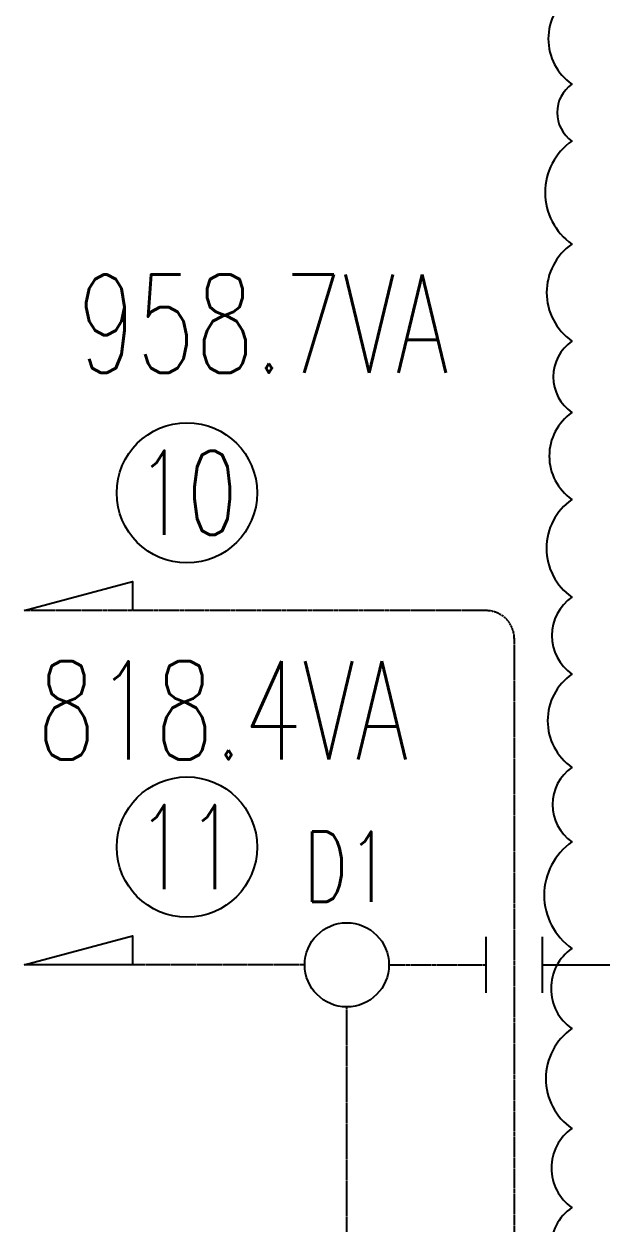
# Model space of a CAD drawing. Header units: millimetres. Extents: x 3999 to 176614, y 1464 to 57550.
# Drawn here: x 131654 to 133713, y 22328 to 26606 of the extents above; entities that cross this region are included whole.
import ezdxf
from ezdxf.enums import TextEntityAlignment as Align

# ---------------------------------------------------------------- set-up
doc = ezdxf.new("R2010")
doc.units = ezdxf.units.MM
doc.header["$LTSCALE"] = 0.2
doc.set_wipeout_variables(frame=1)
doc.linetypes.add('CENTER', pattern=[50.8, 31.75, -6.35, 6.35, -6.35])
for name, color, linetype in [('1_シンボル', 2, 'Continuous'), ('1_回路番号', 4, 'Continuous'), ('1_配線_1', 1, 'Continuous'), ('1_配線_4', 1, 'CENTER')]:
    doc.layers.add(name, color=color, linetype=linetype)
doc.layers.add('1_追加変更', color=10, linetype='Continuous', plot=False)
doc.layers.add('kakure', color=170, linetype='Continuous', plot=False)
doc.styles.get("Standard").update_dxf_attribs({"font": 'simplex.shx', "width": 0.8, "bigfont": 'extfont2.shx'})

# ---------------------------------------------------------------- blocks, each defined once
blk = doc.blocks.new('L-DL')
at = {"color": 0, "linetype": 'ByBlock'}
blk.add_circle((0, 0), 150, dxfattribs=at)
blk = doc.blocks.new('D1')
at = {"layer": '1_シンボル', "linetype": 'Continuous', "lineweight": -3, "transparency": 33554687}
blk.add_blockref('L-DL', (0, 0), dxfattribs=at)
at = {"layer": 'kakure', "width": 0.7}
blk.add_text('D1', height=250, dxfattribs=at).set_placement((0, 350), align=Align.MIDDLE)

msp = doc.modelspace()

# ---------------------------------------------------------------- linework, layer by layer
at = {"layer": '1_追加変更'}
msp.add_lwpolyline([(133606, 26714.6, 0.520567), (133606, 26391.1, 0.520567), (133606, 26188.3, 0.520567), (133606, 25821, 0.520567), (133606, 25475.2, 0.520567), (133606, 25220.1, 0.520567), (133606, 24910.3, 0.520567), (133606, 24562.4, 0.520567), (133606, 24288, 0.520567), (133606, 23955.4, 0.520567), (133606, 23689.7, 0.520567), (133606, 23309.8, 0.520567), (133606, 23024, 0.520567), (133606, 22667.8, 0.520567), (133606, 22386.3, 0.520567), (133606, 22092.6, 0.520567), (133606, 21693.6, 0.520567), (133606, 21454.6, 0.520567), (133606, 21248.1, 0.520567), (133606, 20973.2, 0.520567), (133606, 20789.6, 0.520567), (133944.3, 20789.6, 0.520567)], format="xyb", dxfattribs=at)
at = {"layer": '1_配線_1'}
for p, q in [((133300.9, 23151.4), (133300.9, 23351.4)), ((133500.9, 23151.4), (133500.9, 23351.4))]:
    msp.add_line(p, q, dxfattribs=at)
for points in [[(131654, 24514.2), (132040.4, 24617.7), (132040.4, 24514.2)], [(131654, 23251.4), (132040.4, 23354.9), (132040.4, 23251.4)]]:
    msp.add_lwpolyline(points, dxfattribs=at)
at = {"layer": '1_配線_4'}
for p, q in [((133300.9, 24514.2), (131654, 24514.2)), ((133400.9, 20617.1), (133400.9, 24414.2)), ((132654, 23251.4), (131654, 23251.4)), ((132954, 23251.4), (133300.9, 23251.4)), ((133500.9, 23251.4), (135654, 23251.4)), ((132804, 20301.4), (132804, 23101.4))]:
    msp.add_line(p, q, dxfattribs=at)
msp.add_arc((133300.9, 24414.2), 100, 0, 90, dxfattribs=at)

# ---------------------------------------------------------------- block references
at = {"layer": '1_シンボル'}
msp.add_blockref('D1', (132804, 23251.4), dxfattribs=at)

# ---------------------------------------------------------------- texts
at = {"layer": 'kakure', "color": 210, "lineweight": -3, "width": 0.7}
msp.add_text('958.7VA', height=350, dxfattribs=at).set_placement((131844.2, 25362.4))

# ---------------------------------------------------------------- wipeouts: each hides what was drawn before it
for points in [[(132233.6, 25225.7), (132231.8, 25225.7), (132229.9, 25225.6), (132228.1, 25225.6), (132226.3, 25225.6), (132224.5, 25225.5), (132222.6, 25225.4), (132220.8, 25225.4), (132219, 25225.3), (132217.1, 25225.2), (132215.3, 25225), (132213.5, 25224.9), (132211.6, 25224.8), (132209.8, 25224.6), (132208, 25224.5), (132206.2, 25224.3), (132204.3, 25224.1), (132202.5, 25223.9), (132200.7, 25223.7), (132198.9, 25223.5), (132197.1, 25223.3), (132195.2, 25223), (132193.4, 25222.8), (132191.6, 25222.5), (132189.8, 25222.2), (132188, 25221.9), (132186.2, 25221.7), (132184.4, 25221.3), (132182.6, 25221), (132180.8, 25220.7), (132179, 25220.3), (132177.2, 25220), (132175.4, 25219.6), (132173.6, 25219.2), (132171.8, 25218.9), (132170, 25218.5), (132168.2, 25218), (132166.4, 25217.6), (132164.7, 25217.2), (132162.9, 25216.7), (132161.1, 25216.3), (132159.3, 25215.8), (132157.6, 25215.3), (132155.8, 25214.9), (132154, 25214.4), (132152.3, 25213.8), (132150.5, 25213.3), (132148.8, 25212.8), (132147, 25212.2), (132145.3, 25211.7), (132143.5, 25211.1), (132141.8, 25210.5), (132140.1, 25210), (132138.3, 25209.4), (132136.6, 25208.7), (132134.9, 25208.1), (132133.1, 25207.5), (132131.4, 25206.9), (132129.7, 25206.2), (132128, 25205.5), (132126.3, 25204.9), (132124.6, 25204.2), (132122.9, 25203.5), (132121.2, 25202.8), (132119.5, 25202.1), (132117.9, 25201.3), (132116.2, 25200.6), (132114.5, 25199.8), (132112.8, 25199.1), (132111.2, 25198.3), (132109.5, 25197.5), (132107.9, 25196.7), (132106.2, 25195.9), (132104.6, 25195.1), (132102.9, 25194.3), (132101.3, 25193.5), (132099.7, 25192.6), (132098, 25191.8), (132096.4, 25190.9), (132094.8, 25190), (132093.2, 25189.2), (132091.6, 25188.3), (132090, 25187.4), (132088.4, 25186.5), (132086.8, 25185.5), (132085.3, 25184.6), (132083.7, 25183.7), (132082.1, 25182.7), (132080.6, 25181.7), (132079, 25180.8), (132077.5, 25179.8), (132075.9, 25178.8), (132074.4, 25177.8), (132072.9, 25176.8), (132071.3, 25175.8), (132069.8, 25174.7), (132068.3, 25173.7), (132066.8, 25172.6), (132065.3, 25171.6), (132063.8, 25170.5), (132062.3, 25169.4), (132060.9, 25168.4), (132059.4, 25167.3), (132057.9, 25166.2), (132056.5, 25165), (132055, 25163.9), (132053.6, 25162.8), (132052.2, 25161.6), (132050.7, 25160.5), (132049.3, 25159.3), (132047.9, 25158.2), (132046.5, 25157), (132045.1, 25155.8), (132043.7, 25154.6), (132042.3, 25153.4), (132041, 25152.2), (132039.6, 25151), (132038.2, 25149.7), (132036.9, 25148.5), (132035.5, 25147.3), (132034.2, 25146), (132032.9, 25144.7), (132031.6, 25143.5), (132030.2, 25142.2), (132028.9, 25140.9), (132027.6, 25139.6), (132026.4, 25138.3), (132025.1, 25137), (132023.8, 25135.7), (132022.5, 25134.3), (132021.3, 25133), (132020, 25131.7), (132018.8, 25130.3), (132017.6, 25129), (132016.4, 25127.6), (132015.1, 25126.2), (132013.9, 25124.8), (132012.7, 25123.4), (132011.6, 25122), (132010.4, 25120.6), (132009.2, 25119.2), (132008.1, 25117.8), (132006.9, 25116.4), (132005.8, 25114.9), (132004.6, 25113.5), (132003.5, 25112.1), (132002.4, 25110.6), (132001.3, 25109.1), (132000.2, 25107.7), (131999.1, 25106.2), (131998, 25104.7), (131997, 25103.2), (131995.9, 25101.7), (131994.9, 25100.2), (131993.8, 25098.7), (131992.8, 25097.2), (131991.8, 25095.7), (131990.7, 25094.1), (131989.7, 25092.6), (131988.8, 25091.1), (131987.8, 25089.5), (131986.8, 25088), (131985.8, 25086.4), (131984.9, 25084.8), (131983.9, 25083.3), (131983, 25081.7), (131982.1, 25080.1), (131981.2, 25078.5), (131980.3, 25076.9), (131979.4, 25075.3), (131978.5, 25073.7), (131977.6, 25072.1), (131976.8, 25070.5), (131975.9, 25068.9), (131975.1, 25067.2), (131974.2, 25065.6), (131973.4, 25064), (131972.6, 25062.3), (131971.8, 25060.7), (131971, 25059), (131970.2, 25057.4), (131969.5, 25055.7), (131968.7, 25054), (131968, 25052.4), (131967.2, 25050.7), (131966.5, 25049), (131965.8, 25047.3), (131965.1, 25045.6), (131964.4, 25043.9), (131963.7, 25042.2), (131963, 25040.5), (131962.3, 25038.8), (131961.7, 25037.1), (131961, 25035.4), (131960.4, 25033.7), (131959.8, 25032), (131959.2, 25030.2), (131958.6, 25028.5), (131958, 25026.8), (131957.4, 25025), (131956.9, 25023.3), (131956.3, 25021.5), (131955.8, 25019.8), (131955.2, 25018), (131954.7, 25016.3), (131954.2, 25014.5), (131953.7, 25012.7), (131953.2, 25011), (131952.7, 25009.2), (131952.3, 25007.4), (131951.8, 25005.7), (131951.4, 25003.9), (131950.9, 25002.1), (131950.5, 25000.3), (131950.1, 24998.5), (131949.7, 24996.7), (131949.3, 24995), (131948.9, 24993.2), (131948.6, 24991.4), (131948.2, 24989.6), (131947.9, 24987.8), (131947.5, 24986), (131947.2, 24984.2), (131946.9, 24982.4), (131946.6, 24980.5), (131946.3, 24978.7), (131946, 24976.9), (131945.8, 24975.1), (131945.5, 24973.3), (131945.3, 24971.5), (131945, 24969.7), (131944.8, 24967.8), (131944.6, 24966), (131944.4, 24964.2), (131944.2, 24962.4), (131944.1, 24960.6), (131943.9, 24958.7), (131943.8, 24956.9), (131943.6, 24955.1), (131943.5, 24953.2), (131943.4, 24951.4), (131943.3, 24949.6), (131943.2, 24947.8), (131943.1, 24945.9), (131943, 24944.1), (131943, 24942.3), (131942.9, 24940.4), (131942.9, 24938.6), (131942.9, 24936.8), (131942.9, 24934.9), (131942.9, 24933.1), (131942.9, 24931.3), (131942.9, 24929.4), (131942.9, 24927.6), (131943, 24925.8), (131943, 24923.9), (131943.1, 24922.1), (131943.2, 24920.3), (131943.3, 24918.4), (131943.4, 24916.6), (131943.5, 24914.8), (131943.6, 24913), (131943.8, 24911.1), (131943.9, 24909.3), (131944.1, 24907.5), (131944.2, 24905.7), (131944.4, 24903.8), (131944.6, 24902), (131944.8, 24900.2), (131945, 24898.4), (131945.3, 24896.6), (131945.5, 24894.7), (131945.8, 24892.9), (131946, 24891.1), (131946.3, 24889.3), (131946.6, 24887.5), (131946.9, 24885.7), (131947.2, 24883.9), (131947.5, 24882.1), (131947.9, 24880.3), (131948.2, 24878.5), (131948.6, 24876.7), (131948.9, 24874.9), (131949.3, 24873.1), (131949.7, 24871.3), (131950.1, 24869.5), (131950.5, 24867.7), (131950.9, 24865.9), (131951.4, 24864.1), (131951.8, 24862.4), (131952.3, 24860.6), (131952.7, 24858.8), (131953.2, 24857.1), (131953.7, 24855.3), (131954.2, 24853.5), (131954.7, 24851.8), (131955.2, 24850), (131955.8, 24848.3), (131956.3, 24846.5), (131956.9, 24844.8), (131957.4, 24843), (131958, 24841.3), (131958.6, 24839.5), (131959.2, 24837.8), (131959.8, 24836.1), (131960.4, 24834.4), (131961, 24832.6), (131961.7, 24830.9), (131962.3, 24829.2), (131963, 24827.5), (131963.7, 24825.8), (131964.4, 24824.1), (131965.1, 24822.4), (131965.8, 24820.7), (131966.5, 24819), (131967.2, 24817.3), (131968, 24815.7), (131968.7, 24814), (131969.5, 24812.3), (131970.2, 24810.7), (131971, 24809), (131971.8, 24807.3), (131972.6, 24805.7), (131973.4, 24804.1), (131974.2, 24802.4), (131975.1, 24800.8), (131975.9, 24799.2), (131976.8, 24797.5), (131977.6, 24795.9), (131978.5, 24794.3), (131979.4, 24792.7), (131980.3, 24791.1), (131981.2, 24789.5), (131982.1, 24787.9), (131983, 24786.3), (131983.9, 24784.8), (131984.9, 24783.2), (131985.8, 24781.6), (131986.8, 24780.1), (131987.8, 24778.5), (131988.8, 24777), (131989.7, 24775.4), (131990.7, 24773.9), (131991.8, 24772.4), (131992.8, 24770.8), (131993.8, 24769.3), (131994.9, 24767.8), (131995.9, 24766.3), (131997, 24764.8), (131998, 24763.3), (131999.1, 24761.8), (132000.2, 24760.4), (132001.3, 24758.9), (132002.4, 24757.4), (132003.5, 24756), (132004.6, 24754.5), (132005.8, 24753.1), (132006.9, 24751.7), (132008.1, 24750.2), (132009.2, 24748.8), (132010.4, 24747.4), (132011.6, 24746), (132012.7, 24744.6), (132013.9, 24743.2), (132015.1, 24741.8), (132016.4, 24740.4), (132017.6, 24739.1), (132018.8, 24737.7), (132020, 24736.4), (132021.3, 24735), (132022.5, 24733.7), (132023.8, 24732.4), (132025.1, 24731), (132026.4, 24729.7), (132027.6, 24728.4), (132028.9, 24727.1), (132030.2, 24725.8), (132031.6, 24724.6), (132032.9, 24723.3), (132034.2, 24722), (132035.5, 24720.8), (132036.9, 24719.5), (132038.2, 24718.3), (132039.6, 24717.1), (132041, 24715.8), (132042.3, 24714.6), (132043.7, 24713.4), (132045.1, 24712.2), (132046.5, 24711), (132047.9, 24709.9), (132049.3, 24708.7), (132050.7, 24707.5), (132052.2, 24706.4), (132053.6, 24705.2), (132055, 24704.1), (132056.5, 24703), (132057.9, 24701.9), (132059.4, 24700.8), (132060.9, 24699.7), (132062.3, 24698.6), (132063.8, 24697.5), (132065.3, 24696.4), (132066.8, 24695.4), (132068.3, 24694.3), (132069.8, 24693.3), (132071.3, 24692.3), (132072.9, 24691.2), (132074.4, 24690.2), (132075.9, 24689.2), (132077.5, 24688.2), (132079, 24687.3), (132080.6, 24686.3), (132082.1, 24685.3), (132083.7, 24684.4), (132085.3, 24683.4), (132086.8, 24682.5), (132088.4, 24681.6), (132090, 24680.7), (132091.6, 24679.8), (132093.2, 24678.9), (132094.8, 24678), (132096.4, 24677.1), (132098, 24676.2), (132099.7, 24675.4), (132101.3, 24674.6), (132102.9, 24673.7), (132104.6, 24672.9), (132106.2, 24672.1), (132107.9, 24671.3), (132109.5, 24670.5), (132111.2, 24669.7), (132112.8, 24668.9), (132114.5, 24668.2), (132116.2, 24667.4), (132117.9, 24666.7), (132119.5, 24666), (132121.2, 24665.3), (132122.9, 24664.5), (132124.6, 24663.9), (132126.3, 24663.2), (132128, 24662.5), (132129.7, 24661.8), (132131.4, 24661.2), (132133.1, 24660.5), (132134.9, 24659.9), (132136.6, 24659.3), (132138.3, 24658.7), (132140.1, 24658.1), (132141.8, 24657.5), (132143.5, 24656.9), (132145.3, 24656.3), (132147, 24655.8), (132148.8, 24655.2), (132150.5, 24654.7), (132152.3, 24654.2), (132154, 24653.7), (132155.8, 24653.2), (132157.6, 24652.7), (132159.3, 24652.2), (132161.1, 24651.7), (132162.9, 24651.3), (132164.7, 24650.8), (132166.4, 24650.4), (132168.2, 24650), (132170, 24649.6), (132171.8, 24649.2), (132173.6, 24648.8), (132175.4, 24648.4), (132177.2, 24648), (132179, 24647.7), (132180.8, 24647.3), (132182.6, 24647), (132184.4, 24646.7), (132186.2, 24646.4), (132188, 24646.1), (132189.8, 24645.8), (132191.6, 24645.5), (132193.4, 24645.3), (132195.2, 24645), (132197.1, 24644.8), (132198.9, 24644.5), (132200.7, 24644.3), (132202.5, 24644.1), (132204.3, 24643.9), (132206.2, 24643.7), (132208, 24643.6), (132209.8, 24643.4), (132211.6, 24643.2), (132213.5, 24643.1), (132215.3, 24643), (132217.1, 24642.9), (132219, 24642.8), (132220.8, 24642.7), (132222.6, 24642.6), (132224.5, 24642.5), (132226.3, 24642.5), (132228.1, 24642.4), (132229.9, 24642.4), (132231.8, 24642.4), (132233.6, 24642.3), (132235.4, 24642.3), (132237.3, 24642.4), (132239.1, 24642.4), (132240.9, 24642.4), (132242.8, 24642.5), (132244.6, 24642.5), (132246.4, 24642.6), (132248.3, 24642.7), (132250.1, 24642.8), (132251.9, 24642.9), (132253.8, 24643), (132255.6, 24643.1), (132257.4, 24643.2), (132259.2, 24643.4), (132261.1, 24643.6), (132262.9, 24643.7), (132264.7, 24643.9), (132266.5, 24644.1), (132268.4, 24644.3), (132270.2, 24644.5), (132272, 24644.8), (132273.8, 24645), (132275.6, 24645.3), (132277.4, 24645.5), (132279.2, 24645.8), (132281.1, 24646.1), (132282.9, 24646.4), (132284.7, 24646.7), (132286.5, 24647), (132288.3, 24647.3), (132290.1, 24647.7), (132291.9, 24648), (132293.7, 24648.4), (132295.5, 24648.8), (132297.3, 24649.2), (132299, 24649.6), (132300.8, 24650), (132302.6, 24650.4), (132304.4, 24650.8), (132306.2, 24651.3), (132307.9, 24651.7), (132309.7, 24652.2), (132311.5, 24652.7), (132313.3, 24653.2), (132315, 24653.7), (132316.8, 24654.2), (132318.5, 24654.7), (132320.3, 24655.2), (132322, 24655.8), (132323.8, 24656.3), (132325.5, 24656.9), (132327.3, 24657.5), (132329, 24658.1), (132330.7, 24658.7), (132332.5, 24659.3), (132334.2, 24659.9), (132335.9, 24660.5), (132337.6, 24661.2), (132339.3, 24661.8), (132341, 24662.5), (132342.7, 24663.2), (132344.4, 24663.9), (132346.1, 24664.5), (132347.8, 24665.3), (132349.5, 24666), (132351.2, 24666.7), (132352.9, 24667.4), (132354.6, 24668.2), (132356.2, 24668.9), (132357.9, 24669.7), (132359.5, 24670.5), (132361.2, 24671.3), (132362.8, 24672.1), (132364.5, 24672.9), (132366.1, 24673.7), (132367.8, 24674.6), (132369.4, 24675.4), (132371, 24676.2), (132372.6, 24677.1), (132374.2, 24678), (132375.8, 24678.9), (132377.4, 24679.8), (132379, 24680.7), (132380.6, 24681.6), (132382.2, 24682.5), (132383.8, 24683.4), (132385.4, 24684.4), (132386.9, 24685.3), (132388.5, 24686.3), (132390, 24687.3), (132391.6, 24688.2), (132393.1, 24689.2), (132394.7, 24690.2), (132396.2, 24691.2), (132397.7, 24692.3), (132399.2, 24693.3), (132400.7, 24694.3), (132402.2, 24695.4), (132403.7, 24696.4), (132405.2, 24697.5), (132406.7, 24698.6), (132408.2, 24699.7), (132409.7, 24700.8), (132411.1, 24701.9), (132412.6, 24703), (132414, 24704.1), (132415.5, 24705.2), (132416.9, 24706.4), (132418.3, 24707.5), (132419.7, 24708.7), (132421.1, 24709.9), (132422.6, 24711), (132424, 24712.2), (132425.3, 24713.4), (132426.7, 24714.6), (132428.1, 24715.8), (132429.5, 24717.1), (132430.8, 24718.3), (132432.2, 24719.5), (132433.5, 24720.8), (132434.9, 24722), (132436.2, 24723.3), (132437.5, 24724.6), (132438.8, 24725.8), (132440.1, 24727.1), (132441.4, 24728.4), (132442.7, 24729.7), (132444, 24731), (132445.3, 24732.4), (132446.5, 24733.7), (132447.8, 24735), (132449, 24736.4), (132450.3, 24737.7), (132451.5, 24739.1), (132452.7, 24740.4), (132453.9, 24741.8), (132455.1, 24743.2), (132456.3, 24744.6), (132457.5, 24746), (132458.7, 24747.4), (132459.8, 24748.8), (132461, 24750.2), (132462.2, 24751.7), (132463.3, 24753.1), (132464.4, 24754.5), (132465.6, 24756), (132466.7, 24757.4), (132467.8, 24758.9), (132468.9, 24760.4), (132470, 24761.8), (132471, 24763.3), (132472.1, 24764.8), (132473.2, 24766.3), (132474.2, 24767.8), (132475.2, 24769.3), (132476.3, 24770.8), (132477.3, 24772.4), (132478.3, 24773.9), (132479.3, 24775.4), (132480.3, 24777), (132481.3, 24778.5), (132482.3, 24780.1), (132483.2, 24781.6), (132484.2, 24783.2), (132485.1, 24784.8), (132486, 24786.3), (132487, 24787.9), (132487.9, 24789.5), (132488.8, 24791.1), (132489.7, 24792.7), (132490.6, 24794.3), (132491.4, 24795.9), (132492.3, 24797.5), (132493.1, 24799.2), (132494, 24800.8), (132494.8, 24802.4), (132495.6, 24804.1), (132496.5, 24805.7), (132497.3, 24807.3), (132498, 24809), (132498.8, 24810.7), (132499.6, 24812.3), (132500.4, 24814), (132501.1, 24815.7), (132501.8, 24817.3), (132502.6, 24819), (132503.3, 24820.7), (132504, 24822.4), (132504.7, 24824.1), (132505.4, 24825.8), (132506, 24827.5), (132506.7, 24829.2), (132507.4, 24830.9), (132508, 24832.6), (132508.6, 24834.4), (132509.3, 24836.1), (132509.9, 24837.8), (132510.5, 24839.5), (132511.1, 24841.3), (132511.6, 24843), (132512.2, 24844.8), (132512.8, 24846.5), (132513.3, 24848.3), (132513.8, 24850), (132514.4, 24851.8), (132514.9, 24853.5), (132515.4, 24855.3), (132515.9, 24857.1), (132516.3, 24858.8), (132516.8, 24860.6), (132517.3, 24862.4), (132517.7, 24864.1), (132518.1, 24865.9), (132518.6, 24867.7), (132519, 24869.5), (132519.4, 24871.3), (132519.8, 24873.1), (132520.1, 24874.9), (132520.5, 24876.7), (132520.9, 24878.5), (132521.2, 24880.3), (132521.5, 24882.1), (132521.9, 24883.9), (132522.2, 24885.7), (132522.5, 24887.5), (132522.7, 24889.3), (132523, 24891.1), (132523.3, 24892.9), (132523.5, 24894.7), (132523.8, 24896.6), (132524, 24898.4), (132524.2, 24900.2), (132524.4, 24902), (132524.6, 24903.8), (132524.8, 24905.7), (132525, 24907.5), (132525.1, 24909.3), (132525.3, 24911.1), (132525.4, 24913), (132525.6, 24914.8), (132525.7, 24916.6), (132525.8, 24918.4), (132525.9, 24920.3), (132526, 24922.1), (132526, 24923.9), (132526.1, 24925.8), (132526.1, 24927.6), (132526.2, 24929.4), (132526.2, 24931.3), (132526.2, 24933.1), (132526.2, 24934.9), (132526.2, 24936.8), (132526.2, 24938.6), (132526.1, 24940.4), (132526.1, 24942.3), (132526, 24944.1), (132526, 24945.9), (132525.9, 24947.8), (132525.8, 24949.6), (132525.7, 24951.4), (132525.6, 24953.2), (132525.4, 24955.1), (132525.3, 24956.9), (132525.1, 24958.7), (132525, 24960.6), (132524.8, 24962.4), (132524.6, 24964.2), (132524.4, 24966), (132524.2, 24967.8), (132524, 24969.7), (132523.8, 24971.5), (132523.5, 24973.3), (132523.3, 24975.1), (132523, 24976.9), (132522.7, 24978.7), (132522.5, 24980.5), (132522.2, 24982.4), (132521.9, 24984.2), (132521.5, 24986), (132521.2, 24987.8), (132520.9, 24989.6), (132520.5, 24991.4), (132520.1, 24993.2), (132519.8, 24995), (132519.4, 24996.7), (132519, 24998.5), (132518.6, 25000.3), (132518.1, 25002.1), (132517.7, 25003.9), (132517.3, 25005.7), (132516.8, 25007.4), (132516.3, 25009.2), (132515.9, 25011), (132515.4, 25012.7), (132514.9, 25014.5), (132514.4, 25016.3), (132513.8, 25018), (132513.3, 25019.8), (132512.8, 25021.5), (132512.2, 25023.3), (132511.6, 25025), (132511.1, 25026.8), (132510.5, 25028.5), (132509.9, 25030.2), (132509.3, 25032), (132508.6, 25033.7), (132508, 25035.4), (132507.4, 25037.1), (132506.7, 25038.8), (132506, 25040.5), (132505.4, 25042.2), (132504.7, 25043.9), (132504, 25045.6), (132503.3, 25047.3), (132502.6, 25049), (132501.8, 25050.7), (132501.1, 25052.4), (132500.4, 25054), (132499.6, 25055.7), (132498.8, 25057.4), (132498, 25059), (132497.3, 25060.7), (132496.5, 25062.3), (132495.6, 25064), (132494.8, 25065.6), (132494, 25067.2), (132493.1, 25068.9), (132492.3, 25070.5), (132491.4, 25072.1), (132490.6, 25073.7), (132489.7, 25075.3), (132488.8, 25076.9), (132487.9, 25078.5), (132487, 25080.1), (132486, 25081.7), (132485.1, 25083.3), (132484.2, 25084.8), (132483.2, 25086.4), (132482.3, 25088), (132481.3, 25089.5), (132480.3, 25091.1), (132479.3, 25092.6), (132478.3, 25094.1), (132477.3, 25095.7), (132476.3, 25097.2), (132475.2, 25098.7), (132474.2, 25100.2), (132473.2, 25101.7), (132472.1, 25103.2), (132471, 25104.7), (132470, 25106.2), (132468.9, 25107.7), (132467.8, 25109.1), (132466.7, 25110.6), (132465.6, 25112.1), (132464.4, 25113.5), (132463.3, 25114.9), (132462.2, 25116.4), (132461, 25117.8), (132459.8, 25119.2), (132458.7, 25120.6), (132457.5, 25122), (132456.3, 25123.4), (132455.1, 25124.8), (132453.9, 25126.2), (132452.7, 25127.6), (132451.5, 25129), (132450.3, 25130.3), (132449, 25131.7), (132447.8, 25133), (132446.5, 25134.3), (132445.3, 25135.7), (132444, 25137), (132442.7, 25138.3), (132441.4, 25139.6), (132440.1, 25140.9), (132438.8, 25142.2), (132437.5, 25143.5), (132436.2, 25144.7), (132434.9, 25146), (132433.5, 25147.3), (132432.2, 25148.5), (132430.8, 25149.7), (132429.5, 25151), (132428.1, 25152.2), (132426.7, 25153.4), (132425.3, 25154.6), (132424, 25155.8), (132422.6, 25157), (132421.1, 25158.2), (132419.7, 25159.3), (132418.3, 25160.5), (132416.9, 25161.6), (132415.5, 25162.8), (132414, 25163.9), (132412.6, 25165), (132411.1, 25166.2), (132409.7, 25167.3), (132408.2, 25168.4), (132406.7, 25169.4), (132405.2, 25170.5), (132403.7, 25171.6), (132402.2, 25172.6), (132400.7, 25173.7), (132399.2, 25174.7), (132397.7, 25175.8), (132396.2, 25176.8), (132394.7, 25177.8), (132393.1, 25178.8), (132391.6, 25179.8), (132390, 25180.8), (132388.5, 25181.7), (132386.9, 25182.7), (132385.4, 25183.7), (132383.8, 25184.6), (132382.2, 25185.5), (132380.6, 25186.5), (132379, 25187.4), (132377.4, 25188.3), (132375.8, 25189.2), (132374.2, 25190), (132372.6, 25190.9), (132371, 25191.8), (132369.4, 25192.6), (132367.8, 25193.5), (132366.1, 25194.3), (132364.5, 25195.1), (132362.8, 25195.9), (132361.2, 25196.7), (132359.5, 25197.5), (132357.9, 25198.3), (132356.2, 25199.1), (132354.6, 25199.8), (132352.9, 25200.6), (132351.2, 25201.3), (132349.5, 25202.1), (132347.8, 25202.8), (132346.1, 25203.5), (132344.4, 25204.2), (132342.7, 25204.9), (132341, 25205.5), (132339.3, 25206.2), (132337.6, 25206.9), (132335.9, 25207.5), (132334.2, 25208.1), (132332.5, 25208.7), (132330.7, 25209.4), (132329, 25210), (132327.3, 25210.5), (132325.5, 25211.1), (132323.8, 25211.7), (132322, 25212.2), (132320.3, 25212.8), (132318.5, 25213.3), (132316.8, 25213.8), (132315, 25214.4), (132313.3, 25214.9), (132311.5, 25215.3), (132309.7, 25215.8), (132307.9, 25216.3), (132306.2, 25216.7), (132304.4, 25217.2), (132302.6, 25217.6), (132300.8, 25218), (132299, 25218.5), (132297.3, 25218.9), (132295.5, 25219.2), (132293.7, 25219.6), (132291.9, 25220), (132290.1, 25220.3), (132288.3, 25220.7), (132286.5, 25221), (132284.7, 25221.3), (132282.9, 25221.7), (132281.1, 25221.9), (132279.2, 25222.2), (132277.4, 25222.5), (132275.6, 25222.8), (132273.8, 25223), (132272, 25223.3), (132270.2, 25223.5), (132268.4, 25223.7), (132266.5, 25223.9), (132264.7, 25224.1), (132262.9, 25224.3), (132261.1, 25224.5), (132259.2, 25224.6), (132257.4, 25224.8), (132255.6, 25224.9), (132253.8, 25225), (132251.9, 25225.2), (132250.1, 25225.3), (132248.3, 25225.4), (132246.4, 25225.4), (132244.6, 25225.5), (132242.8, 25225.6), (132240.9, 25225.6), (132239.1, 25225.6), (132237.3, 25225.7), (132235.4, 25225.7)], [(132233.6, 23962.9), (132231.8, 23962.8), (132229.9, 23962.8), (132228.1, 23962.8), (132226.3, 23962.7), (132224.5, 23962.7), (132222.6, 23962.6), (132220.8, 23962.5), (132219, 23962.4), (132217.1, 23962.3), (132215.3, 23962.2), (132213.5, 23962.1), (132211.6, 23962), (132209.8, 23961.8), (132208, 23961.6), (132206.2, 23961.5), (132204.3, 23961.3), (132202.5, 23961.1), (132200.7, 23960.9), (132198.9, 23960.7), (132197.1, 23960.4), (132195.2, 23960.2), (132193.4, 23959.9), (132191.6, 23959.7), (132189.8, 23959.4), (132188, 23959.1), (132186.2, 23958.8), (132184.4, 23958.5), (132182.6, 23958.2), (132180.8, 23957.9), (132179, 23957.5), (132177.2, 23957.2), (132175.4, 23956.8), (132173.6, 23956.4), (132171.8, 23956), (132170, 23955.6), (132168.2, 23955.2), (132166.4, 23954.8), (132164.7, 23954.4), (132162.9, 23953.9), (132161.1, 23953.5), (132159.3, 23953), (132157.6, 23952.5), (132155.8, 23952), (132154, 23951.5), (132152.3, 23951), (132150.5, 23950.5), (132148.8, 23950), (132147, 23949.4), (132145.3, 23948.9), (132143.5, 23948.3), (132141.8, 23947.7), (132140.1, 23947.1), (132138.3, 23946.5), (132136.6, 23945.9), (132134.9, 23945.3), (132133.1, 23944.7), (132131.4, 23944), (132129.7, 23943.4), (132128, 23942.7), (132126.3, 23942), (132124.6, 23941.4), (132122.9, 23940.7), (132121.2, 23940), (132119.5, 23939.2), (132117.9, 23938.5), (132116.2, 23937.8), (132114.5, 23937), (132112.8, 23936.3), (132111.2, 23935.5), (132109.5, 23934.7), (132107.9, 23933.9), (132106.2, 23933.1), (132104.6, 23932.3), (132102.9, 23931.5), (132101.3, 23930.7), (132099.7, 23929.8), (132098, 23929), (132096.4, 23928.1), (132094.8, 23927.2), (132093.2, 23926.3), (132091.6, 23925.4), (132090, 23924.5), (132088.4, 23923.6), (132086.8, 23922.7), (132085.3, 23921.8), (132083.7, 23920.8), (132082.1, 23919.9), (132080.6, 23918.9), (132079, 23917.9), (132077.5, 23917), (132075.9, 23916), (132074.4, 23915), (132072.9, 23914), (132071.3, 23912.9), (132069.8, 23911.9), (132068.3, 23910.9), (132066.8, 23909.8), (132065.3, 23908.8), (132063.8, 23907.7), (132062.3, 23906.6), (132060.9, 23905.5), (132059.4, 23904.4), (132057.9, 23903.3), (132056.5, 23902.2), (132055, 23901.1), (132053.6, 23900), (132052.2, 23898.8), (132050.7, 23897.7), (132049.3, 23896.5), (132047.9, 23895.3), (132046.5, 23894.2), (132045.1, 23893), (132043.7, 23891.8), (132042.3, 23890.6), (132041, 23889.4), (132039.6, 23888.1), (132038.2, 23886.9), (132036.9, 23885.7), (132035.5, 23884.4), (132034.2, 23883.2), (132032.9, 23881.9), (132031.6, 23880.6), (132030.2, 23879.4), (132028.9, 23878.1), (132027.6, 23876.8), (132026.4, 23875.5), (132025.1, 23874.2), (132023.8, 23872.8), (132022.5, 23871.5), (132021.3, 23870.2), (132020, 23868.8), (132018.8, 23867.5), (132017.6, 23866.1), (132016.4, 23864.8), (132015.1, 23863.4), (132013.9, 23862), (132012.7, 23860.6), (132011.6, 23859.2), (132010.4, 23857.8), (132009.2, 23856.4), (132008.1, 23855), (132006.9, 23853.6), (132005.8, 23852.1), (132004.6, 23850.7), (132003.5, 23849.2), (132002.4, 23847.8), (132001.3, 23846.3), (132000.2, 23844.8), (131999.1, 23843.4), (131998, 23841.9), (131997, 23840.4), (131995.9, 23838.9), (131994.9, 23837.4), (131993.8, 23835.9), (131992.8, 23834.4), (131991.8, 23832.9), (131990.7, 23831.3), (131989.7, 23829.8), (131988.8, 23828.2), (131987.8, 23826.7), (131986.8, 23825.1), (131985.8, 23823.6), (131984.9, 23822), (131983.9, 23820.4), (131983, 23818.9), (131982.1, 23817.3), (131981.2, 23815.7), (131980.3, 23814.1), (131979.4, 23812.5), (131978.5, 23810.9), (131977.6, 23809.3), (131976.8, 23807.7), (131975.9, 23806), (131975.1, 23804.4), (131974.2, 23802.8), (131973.4, 23801.1), (131972.6, 23799.5), (131971.8, 23797.9), (131971, 23796.2), (131970.2, 23794.5), (131969.5, 23792.9), (131968.7, 23791.2), (131968, 23789.5), (131967.2, 23787.9), (131966.5, 23786.2), (131965.8, 23784.5), (131965.1, 23782.8), (131964.4, 23781.1), (131963.7, 23779.4), (131963, 23777.7), (131962.3, 23776), (131961.7, 23774.3), (131961, 23772.6), (131960.4, 23770.9), (131959.8, 23769.1), (131959.2, 23767.4), (131958.6, 23765.7), (131958, 23763.9), (131957.4, 23762.2), (131956.9, 23760.4), (131956.3, 23758.7), (131955.8, 23757), (131955.2, 23755.2), (131954.7, 23753.4), (131954.2, 23751.7), (131953.7, 23749.9), (131953.2, 23748.2), (131952.7, 23746.4), (131952.3, 23744.6), (131951.8, 23742.8), (131951.4, 23741.1), (131950.9, 23739.3), (131950.5, 23737.5), (131950.1, 23735.7), (131949.7, 23733.9), (131949.3, 23732.1), (131948.9, 23730.3), (131948.6, 23728.5), (131948.2, 23726.7), (131947.9, 23724.9), (131947.5, 23723.1), (131947.2, 23721.3), (131946.9, 23719.5), (131946.6, 23717.7), (131946.3, 23715.9), (131946, 23714.1), (131945.8, 23712.3), (131945.5, 23710.5), (131945.3, 23708.7), (131945, 23706.8), (131944.8, 23705), (131944.6, 23703.2), (131944.4, 23701.4), (131944.2, 23699.6), (131944.1, 23697.7), (131943.9, 23695.9), (131943.8, 23694.1), (131943.6, 23692.2), (131943.5, 23690.4), (131943.4, 23688.6), (131943.3, 23686.8), (131943.2, 23684.9), (131943.1, 23683.1), (131943, 23681.3), (131943, 23679.4), (131942.9, 23677.6), (131942.9, 23675.8), (131942.9, 23673.9), (131942.9, 23672.1), (131942.9, 23670.3), (131942.9, 23668.4), (131942.9, 23666.6), (131942.9, 23664.8), (131943, 23662.9), (131943, 23661.1), (131943.1, 23659.3), (131943.2, 23657.5), (131943.3, 23655.6), (131943.4, 23653.8), (131943.5, 23652), (131943.6, 23650.1), (131943.8, 23648.3), (131943.9, 23646.5), (131944.1, 23644.7), (131944.2, 23642.8), (131944.4, 23641), (131944.6, 23639.2), (131944.8, 23637.4), (131945, 23635.5), (131945.3, 23633.7), (131945.5, 23631.9), (131945.8, 23630.1), (131946, 23628.3), (131946.3, 23626.5), (131946.6, 23624.7), (131946.9, 23622.9), (131947.2, 23621), (131947.5, 23619.2), (131947.9, 23617.4), (131948.2, 23615.6), (131948.6, 23613.8), (131948.9, 23612), (131949.3, 23610.3), (131949.7, 23608.5), (131950.1, 23606.7), (131950.5, 23604.9), (131950.9, 23603.1), (131951.4, 23601.3), (131951.8, 23599.5), (131952.3, 23597.8), (131952.7, 23596), (131953.2, 23594.2), (131953.7, 23592.5), (131954.2, 23590.7), (131954.7, 23588.9), (131955.2, 23587.2), (131955.8, 23585.4), (131956.3, 23583.7), (131956.9, 23581.9), (131957.4, 23580.2), (131958, 23578.4), (131958.6, 23576.7), (131959.2, 23575), (131959.8, 23573.3), (131960.4, 23571.5), (131961, 23569.8), (131961.7, 23568.1), (131962.3, 23566.4), (131963, 23564.7), (131963.7, 23563), (131964.4, 23561.3), (131965.1, 23559.6), (131965.8, 23557.9), (131966.5, 23556.2), (131967.2, 23554.5), (131968, 23552.8), (131968.7, 23551.2), (131969.5, 23549.5), (131970.2, 23547.8), (131971, 23546.2), (131971.8, 23544.5), (131972.6, 23542.9), (131973.4, 23541.2), (131974.2, 23539.6), (131975.1, 23538), (131975.9, 23536.3), (131976.8, 23534.7), (131977.6, 23533.1), (131978.5, 23531.5), (131979.4, 23529.9), (131980.3, 23528.3), (131981.2, 23526.7), (131982.1, 23525.1), (131983, 23523.5), (131983.9, 23521.9), (131984.9, 23520.4), (131985.8, 23518.8), (131986.8, 23517.2), (131987.8, 23515.7), (131988.8, 23514.1), (131989.7, 23512.6), (131990.7, 23511.1), (131991.8, 23509.5), (131992.8, 23508), (131993.8, 23506.5), (131994.9, 23505), (131995.9, 23503.5), (131997, 23502), (131998, 23500.5), (131999.1, 23499), (132000.2, 23497.5), (132001.3, 23496.1), (132002.4, 23494.6), (132003.5, 23493.1), (132004.6, 23491.7), (132005.8, 23490.3), (132006.9, 23488.8), (132008.1, 23487.4), (132009.2, 23486), (132010.4, 23484.6), (132011.6, 23483.2), (132012.7, 23481.8), (132013.9, 23480.4), (132015.1, 23479), (132016.4, 23477.6), (132017.6, 23476.3), (132018.8, 23474.9), (132020, 23473.5), (132021.3, 23472.2), (132022.5, 23470.9), (132023.8, 23469.5), (132025.1, 23468.2), (132026.4, 23466.9), (132027.6, 23465.6), (132028.9, 23464.3), (132030.2, 23463), (132031.6, 23461.7), (132032.9, 23460.5), (132034.2, 23459.2), (132035.5, 23457.9), (132036.9, 23456.7), (132038.2, 23455.5), (132039.6, 23454.2), (132041, 23453), (132042.3, 23451.8), (132043.7, 23450.6), (132045.1, 23449.4), (132046.5, 23448.2), (132047.9, 23447), (132049.3, 23445.9), (132050.7, 23444.7), (132052.2, 23443.6), (132053.6, 23442.4), (132055, 23441.3), (132056.5, 23440.2), (132057.9, 23439.1), (132059.4, 23437.9), (132060.9, 23436.9), (132062.3, 23435.8), (132063.8, 23434.7), (132065.3, 23433.6), (132066.8, 23432.6), (132068.3, 23431.5), (132069.8, 23430.5), (132071.3, 23429.4), (132072.9, 23428.4), (132074.4, 23427.4), (132075.9, 23426.4), (132077.5, 23425.4), (132079, 23424.4), (132080.6, 23423.5), (132082.1, 23422.5), (132083.7, 23421.5), (132085.3, 23420.6), (132086.8, 23419.7), (132088.4, 23418.8), (132090, 23417.8), (132091.6, 23416.9), (132093.2, 23416), (132094.8, 23415.2), (132096.4, 23414.3), (132098, 23413.4), (132099.7, 23412.6), (132101.3, 23411.7), (132102.9, 23410.9), (132104.6, 23410.1), (132106.2, 23409.3), (132107.9, 23408.5), (132109.5, 23407.7), (132111.2, 23406.9), (132112.8, 23406.1), (132114.5, 23405.4), (132116.2, 23404.6), (132117.9, 23403.9), (132119.5, 23403.1), (132121.2, 23402.4), (132122.9, 23401.7), (132124.6, 23401), (132126.3, 23400.3), (132128, 23399.7), (132129.7, 23399), (132131.4, 23398.4), (132133.1, 23397.7), (132134.9, 23397.1), (132136.6, 23396.5), (132138.3, 23395.8), (132140.1, 23395.2), (132141.8, 23394.7), (132143.5, 23394.1), (132145.3, 23393.5), (132147, 23393), (132148.8, 23392.4), (132150.5, 23391.9), (132152.3, 23391.4), (132154, 23390.8), (132155.8, 23390.3), (132157.6, 23389.9), (132159.3, 23389.4), (132161.1, 23388.9), (132162.9, 23388.5), (132164.7, 23388), (132166.4, 23387.6), (132168.2, 23387.2), (132170, 23386.7), (132171.8, 23386.3), (132173.6, 23386), (132175.4, 23385.6), (132177.2, 23385.2), (132179, 23384.9), (132180.8, 23384.5), (132182.6, 23384.2), (132184.4, 23383.9), (132186.2, 23383.6), (132188, 23383.3), (132189.8, 23383), (132191.6, 23382.7), (132193.4, 23382.4), (132195.2, 23382.2), (132197.1, 23381.9), (132198.9, 23381.7), (132200.7, 23381.5), (132202.5, 23381.3), (132204.3, 23381.1), (132206.2, 23380.9), (132208, 23380.7), (132209.8, 23380.6), (132211.6, 23380.4), (132213.5, 23380.3), (132215.3, 23380.2), (132217.1, 23380), (132219, 23379.9), (132220.8, 23379.8), (132222.6, 23379.8), (132224.5, 23379.7), (132226.3, 23379.6), (132228.1, 23379.6), (132229.9, 23379.6), (132231.8, 23379.5), (132233.6, 23379.5), (132235.4, 23379.5), (132237.3, 23379.5), (132239.1, 23379.6), (132240.9, 23379.6), (132242.8, 23379.6), (132244.6, 23379.7), (132246.4, 23379.8), (132248.3, 23379.8), (132250.1, 23379.9), (132251.9, 23380), (132253.8, 23380.2), (132255.6, 23380.3), (132257.4, 23380.4), (132259.2, 23380.6), (132261.1, 23380.7), (132262.9, 23380.9), (132264.7, 23381.1), (132266.5, 23381.3), (132268.4, 23381.5), (132270.2, 23381.7), (132272, 23381.9), (132273.8, 23382.2), (132275.6, 23382.4), (132277.4, 23382.7), (132279.2, 23383), (132281.1, 23383.3), (132282.9, 23383.6), (132284.7, 23383.9), (132286.5, 23384.2), (132288.3, 23384.5), (132290.1, 23384.9), (132291.9, 23385.2), (132293.7, 23385.6), (132295.5, 23386), (132297.3, 23386.3), (132299, 23386.7), (132300.8, 23387.2), (132302.6, 23387.6), (132304.4, 23388), (132306.2, 23388.5), (132307.9, 23388.9), (132309.7, 23389.4), (132311.5, 23389.9), (132313.3, 23390.3), (132315, 23390.8), (132316.8, 23391.4), (132318.5, 23391.9), (132320.3, 23392.4), (132322, 23393), (132323.8, 23393.5), (132325.5, 23394.1), (132327.3, 23394.7), (132329, 23395.2), (132330.7, 23395.8), (132332.5, 23396.5), (132334.2, 23397.1), (132335.9, 23397.7), (132337.6, 23398.4), (132339.3, 23399), (132341, 23399.7), (132342.7, 23400.3), (132344.4, 23401), (132346.1, 23401.7), (132347.8, 23402.4), (132349.5, 23403.1), (132351.2, 23403.9), (132352.9, 23404.6), (132354.6, 23405.4), (132356.2, 23406.1), (132357.9, 23406.9), (132359.5, 23407.7), (132361.2, 23408.5), (132362.8, 23409.3), (132364.5, 23410.1), (132366.1, 23410.9), (132367.8, 23411.7), (132369.4, 23412.6), (132371, 23413.4), (132372.6, 23414.3), (132374.2, 23415.2), (132375.8, 23416), (132377.4, 23416.9), (132379, 23417.8), (132380.6, 23418.8), (132382.2, 23419.7), (132383.8, 23420.6), (132385.4, 23421.5), (132386.9, 23422.5), (132388.5, 23423.5), (132390, 23424.4), (132391.6, 23425.4), (132393.1, 23426.4), (132394.7, 23427.4), (132396.2, 23428.4), (132397.7, 23429.4), (132399.2, 23430.5), (132400.7, 23431.5), (132402.2, 23432.6), (132403.7, 23433.6), (132405.2, 23434.7), (132406.7, 23435.8), (132408.2, 23436.9), (132409.7, 23437.9), (132411.1, 23439.1), (132412.6, 23440.2), (132414, 23441.3), (132415.5, 23442.4), (132416.9, 23443.6), (132418.3, 23444.7), (132419.7, 23445.9), (132421.1, 23447), (132422.6, 23448.2), (132424, 23449.4), (132425.3, 23450.6), (132426.7, 23451.8), (132428.1, 23453), (132429.5, 23454.2), (132430.8, 23455.5), (132432.2, 23456.7), (132433.5, 23457.9), (132434.9, 23459.2), (132436.2, 23460.5), (132437.5, 23461.7), (132438.8, 23463), (132440.1, 23464.3), (132441.4, 23465.6), (132442.7, 23466.9), (132444, 23468.2), (132445.3, 23469.5), (132446.5, 23470.9), (132447.8, 23472.2), (132449, 23473.5), (132450.3, 23474.9), (132451.5, 23476.3), (132452.7, 23477.6), (132453.9, 23479), (132455.1, 23480.4), (132456.3, 23481.8), (132457.5, 23483.2), (132458.7, 23484.6), (132459.8, 23486), (132461, 23487.4), (132462.2, 23488.8), (132463.3, 23490.3), (132464.4, 23491.7), (132465.6, 23493.1), (132466.7, 23494.6), (132467.8, 23496.1), (132468.9, 23497.5), (132470, 23499), (132471, 23500.5), (132472.1, 23502), (132473.2, 23503.5), (132474.2, 23505), (132475.2, 23506.5), (132476.3, 23508), (132477.3, 23509.5), (132478.3, 23511.1), (132479.3, 23512.6), (132480.3, 23514.1), (132481.3, 23515.7), (132482.3, 23517.2), (132483.2, 23518.8), (132484.2, 23520.4), (132485.1, 23521.9), (132486, 23523.5), (132487, 23525.1), (132487.9, 23526.7), (132488.8, 23528.3), (132489.7, 23529.9), (132490.6, 23531.5), (132491.4, 23533.1), (132492.3, 23534.7), (132493.1, 23536.3), (132494, 23538), (132494.8, 23539.6), (132495.6, 23541.2), (132496.5, 23542.9), (132497.3, 23544.5), (132498, 23546.2), (132498.8, 23547.8), (132499.6, 23549.5), (132500.4, 23551.2), (132501.1, 23552.8), (132501.8, 23554.5), (132502.6, 23556.2), (132503.3, 23557.9), (132504, 23559.6), (132504.7, 23561.3), (132505.4, 23563), (132506, 23564.7), (132506.7, 23566.4), (132507.4, 23568.1), (132508, 23569.8), (132508.6, 23571.5), (132509.3, 23573.3), (132509.9, 23575), (132510.5, 23576.7), (132511.1, 23578.4), (132511.6, 23580.2), (132512.2, 23581.9), (132512.8, 23583.7), (132513.3, 23585.4), (132513.8, 23587.2), (132514.4, 23588.9), (132514.9, 23590.7), (132515.4, 23592.5), (132515.9, 23594.2), (132516.3, 23596), (132516.8, 23597.8), (132517.3, 23599.5), (132517.7, 23601.3), (132518.1, 23603.1), (132518.6, 23604.9), (132519, 23606.7), (132519.4, 23608.5), (132519.8, 23610.3), (132520.1, 23612), (132520.5, 23613.8), (132520.9, 23615.6), (132521.2, 23617.4), (132521.5, 23619.2), (132521.9, 23621), (132522.2, 23622.9), (132522.5, 23624.7), (132522.7, 23626.5), (132523, 23628.3), (132523.3, 23630.1), (132523.5, 23631.9), (132523.8, 23633.7), (132524, 23635.5), (132524.2, 23637.4), (132524.4, 23639.2), (132524.6, 23641), (132524.8, 23642.8), (132525, 23644.7), (132525.1, 23646.5), (132525.3, 23648.3), (132525.4, 23650.1), (132525.6, 23652), (132525.7, 23653.8), (132525.8, 23655.6), (132525.9, 23657.5), (132526, 23659.3), (132526, 23661.1), (132526.1, 23662.9), (132526.1, 23664.8), (132526.2, 23666.6), (132526.2, 23668.4), (132526.2, 23670.3), (132526.2, 23672.1), (132526.2, 23673.9), (132526.2, 23675.8), (132526.1, 23677.6), (132526.1, 23679.4), (132526, 23681.3), (132526, 23683.1), (132525.9, 23684.9), (132525.8, 23686.8), (132525.7, 23688.6), (132525.6, 23690.4), (132525.4, 23692.2), (132525.3, 23694.1), (132525.1, 23695.9), (132525, 23697.7), (132524.8, 23699.6), (132524.6, 23701.4), (132524.4, 23703.2), (132524.2, 23705), (132524, 23706.8), (132523.8, 23708.7), (132523.5, 23710.5), (132523.3, 23712.3), (132523, 23714.1), (132522.7, 23715.9), (132522.5, 23717.7), (132522.2, 23719.5), (132521.9, 23721.3), (132521.5, 23723.1), (132521.2, 23724.9), (132520.9, 23726.7), (132520.5, 23728.5), (132520.1, 23730.3), (132519.8, 23732.1), (132519.4, 23733.9), (132519, 23735.7), (132518.6, 23737.5), (132518.1, 23739.3), (132517.7, 23741.1), (132517.3, 23742.8), (132516.8, 23744.6), (132516.3, 23746.4), (132515.9, 23748.2), (132515.4, 23749.9), (132514.9, 23751.7), (132514.4, 23753.4), (132513.8, 23755.2), (132513.3, 23757), (132512.8, 23758.7), (132512.2, 23760.4), (132511.6, 23762.2), (132511.1, 23763.9), (132510.5, 23765.7), (132509.9, 23767.4), (132509.3, 23769.1), (132508.6, 23770.9), (132508, 23772.6), (132507.4, 23774.3), (132506.7, 23776), (132506, 23777.7), (132505.4, 23779.4), (132504.7, 23781.1), (132504, 23782.8), (132503.3, 23784.5), (132502.6, 23786.2), (132501.8, 23787.9), (132501.1, 23789.5), (132500.4, 23791.2), (132499.6, 23792.9), (132498.8, 23794.5), (132498, 23796.2), (132497.3, 23797.9), (132496.5, 23799.5), (132495.6, 23801.1), (132494.8, 23802.8), (132494, 23804.4), (132493.1, 23806), (132492.3, 23807.7), (132491.4, 23809.3), (132490.6, 23810.9), (132489.7, 23812.5), (132488.8, 23814.1), (132487.9, 23815.7), (132487, 23817.3), (132486, 23818.9), (132485.1, 23820.4), (132484.2, 23822), (132483.2, 23823.6), (132482.3, 23825.1), (132481.3, 23826.7), (132480.3, 23828.2), (132479.3, 23829.8), (132478.3, 23831.3), (132477.3, 23832.9), (132476.3, 23834.4), (132475.2, 23835.9), (132474.2, 23837.4), (132473.2, 23838.9), (132472.1, 23840.4), (132471, 23841.9), (132470, 23843.4), (132468.9, 23844.8), (132467.8, 23846.3), (132466.7, 23847.8), (132465.6, 23849.2), (132464.4, 23850.7), (132463.3, 23852.1), (132462.2, 23853.6), (132461, 23855), (132459.8, 23856.4), (132458.7, 23857.8), (132457.5, 23859.2), (132456.3, 23860.6), (132455.1, 23862), (132453.9, 23863.4), (132452.7, 23864.8), (132451.5, 23866.1), (132450.3, 23867.5), (132449, 23868.8), (132447.8, 23870.2), (132446.5, 23871.5), (132445.3, 23872.8), (132444, 23874.2), (132442.7, 23875.5), (132441.4, 23876.8), (132440.1, 23878.1), (132438.8, 23879.4), (132437.5, 23880.6), (132436.2, 23881.9), (132434.9, 23883.2), (132433.5, 23884.4), (132432.2, 23885.7), (132430.8, 23886.9), (132429.5, 23888.1), (132428.1, 23889.4), (132426.7, 23890.6), (132425.3, 23891.8), (132424, 23893), (132422.6, 23894.2), (132421.1, 23895.3), (132419.7, 23896.5), (132418.3, 23897.7), (132416.9, 23898.8), (132415.5, 23900), (132414, 23901.1), (132412.6, 23902.2), (132411.1, 23903.3), (132409.7, 23904.4), (132408.2, 23905.5), (132406.7, 23906.6), (132405.2, 23907.7), (132403.7, 23908.8), (132402.2, 23909.8), (132400.7, 23910.9), (132399.2, 23911.9), (132397.7, 23912.9), (132396.2, 23914), (132394.7, 23915), (132393.1, 23916), (132391.6, 23917), (132390, 23917.9), (132388.5, 23918.9), (132386.9, 23919.9), (132385.4, 23920.8), (132383.8, 23921.8), (132382.2, 23922.7), (132380.6, 23923.6), (132379, 23924.5), (132377.4, 23925.4), (132375.8, 23926.3), (132374.2, 23927.2), (132372.6, 23928.1), (132371, 23929), (132369.4, 23929.8), (132367.8, 23930.7), (132366.1, 23931.5), (132364.5, 23932.3), (132362.8, 23933.1), (132361.2, 23933.9), (132359.5, 23934.7), (132357.9, 23935.5), (132356.2, 23936.3), (132354.6, 23937), (132352.9, 23937.8), (132351.2, 23938.5), (132349.5, 23939.2), (132347.8, 23940), (132346.1, 23940.7), (132344.4, 23941.4), (132342.7, 23942), (132341, 23942.7), (132339.3, 23943.4), (132337.6, 23944), (132335.9, 23944.7), (132334.2, 23945.3), (132332.5, 23945.9), (132330.7, 23946.5), (132329, 23947.1), (132327.3, 23947.7), (132325.5, 23948.3), (132323.8, 23948.9), (132322, 23949.4), (132320.3, 23950), (132318.5, 23950.5), (132316.8, 23951), (132315, 23951.5), (132313.3, 23952), (132311.5, 23952.5), (132309.7, 23953), (132307.9, 23953.5), (132306.2, 23953.9), (132304.4, 23954.4), (132302.6, 23954.8), (132300.8, 23955.2), (132299, 23955.6), (132297.3, 23956), (132295.5, 23956.4), (132293.7, 23956.8), (132291.9, 23957.2), (132290.1, 23957.5), (132288.3, 23957.9), (132286.5, 23958.2), (132284.7, 23958.5), (132282.9, 23958.8), (132281.1, 23959.1), (132279.2, 23959.4), (132277.4, 23959.7), (132275.6, 23959.9), (132273.8, 23960.2), (132272, 23960.4), (132270.2, 23960.7), (132268.4, 23960.9), (132266.5, 23961.1), (132264.7, 23961.3), (132262.9, 23961.5), (132261.1, 23961.6), (132259.2, 23961.8), (132257.4, 23962), (132255.6, 23962.1), (132253.8, 23962.2), (132251.9, 23962.3), (132250.1, 23962.4), (132248.3, 23962.5), (132246.4, 23962.6), (132244.6, 23962.7), (132242.8, 23962.7), (132240.9, 23962.8), (132239.1, 23962.8), (132237.3, 23962.8), (132235.4, 23962.9)]]:
    msp.add_wipeout(points)

# ---------------------------------------------------------------- next in the draw order: linework, layer by layer
at = {"layer": '1_回路番号'}
for centre in [(132234.5, 24934), (132234.5, 23671.2)]:
    msp.add_circle(centre, 250, dxfattribs=at)

# ---------------------------------------------------------------- next in the draw order: texts
at = {"layer": '1_回路番号', "linetype": 'Continuous', "lineweight": 0, "width": 0.7}
for s, p in [('10', (132234.5, 24934)), ('11', (132234.5, 23671.2))]:
    msp.add_text(s, height=300, dxfattribs=at).set_placement(p, align=Align.MIDDLE)
at = {"layer": 'kakure', "color": 210, "lineweight": -3, "width": 0.7}
msp.add_text('818.4VA', height=350, dxfattribs=at).set_placement((131700.2, 23984))

doc.saveas('drawing.dxf')
